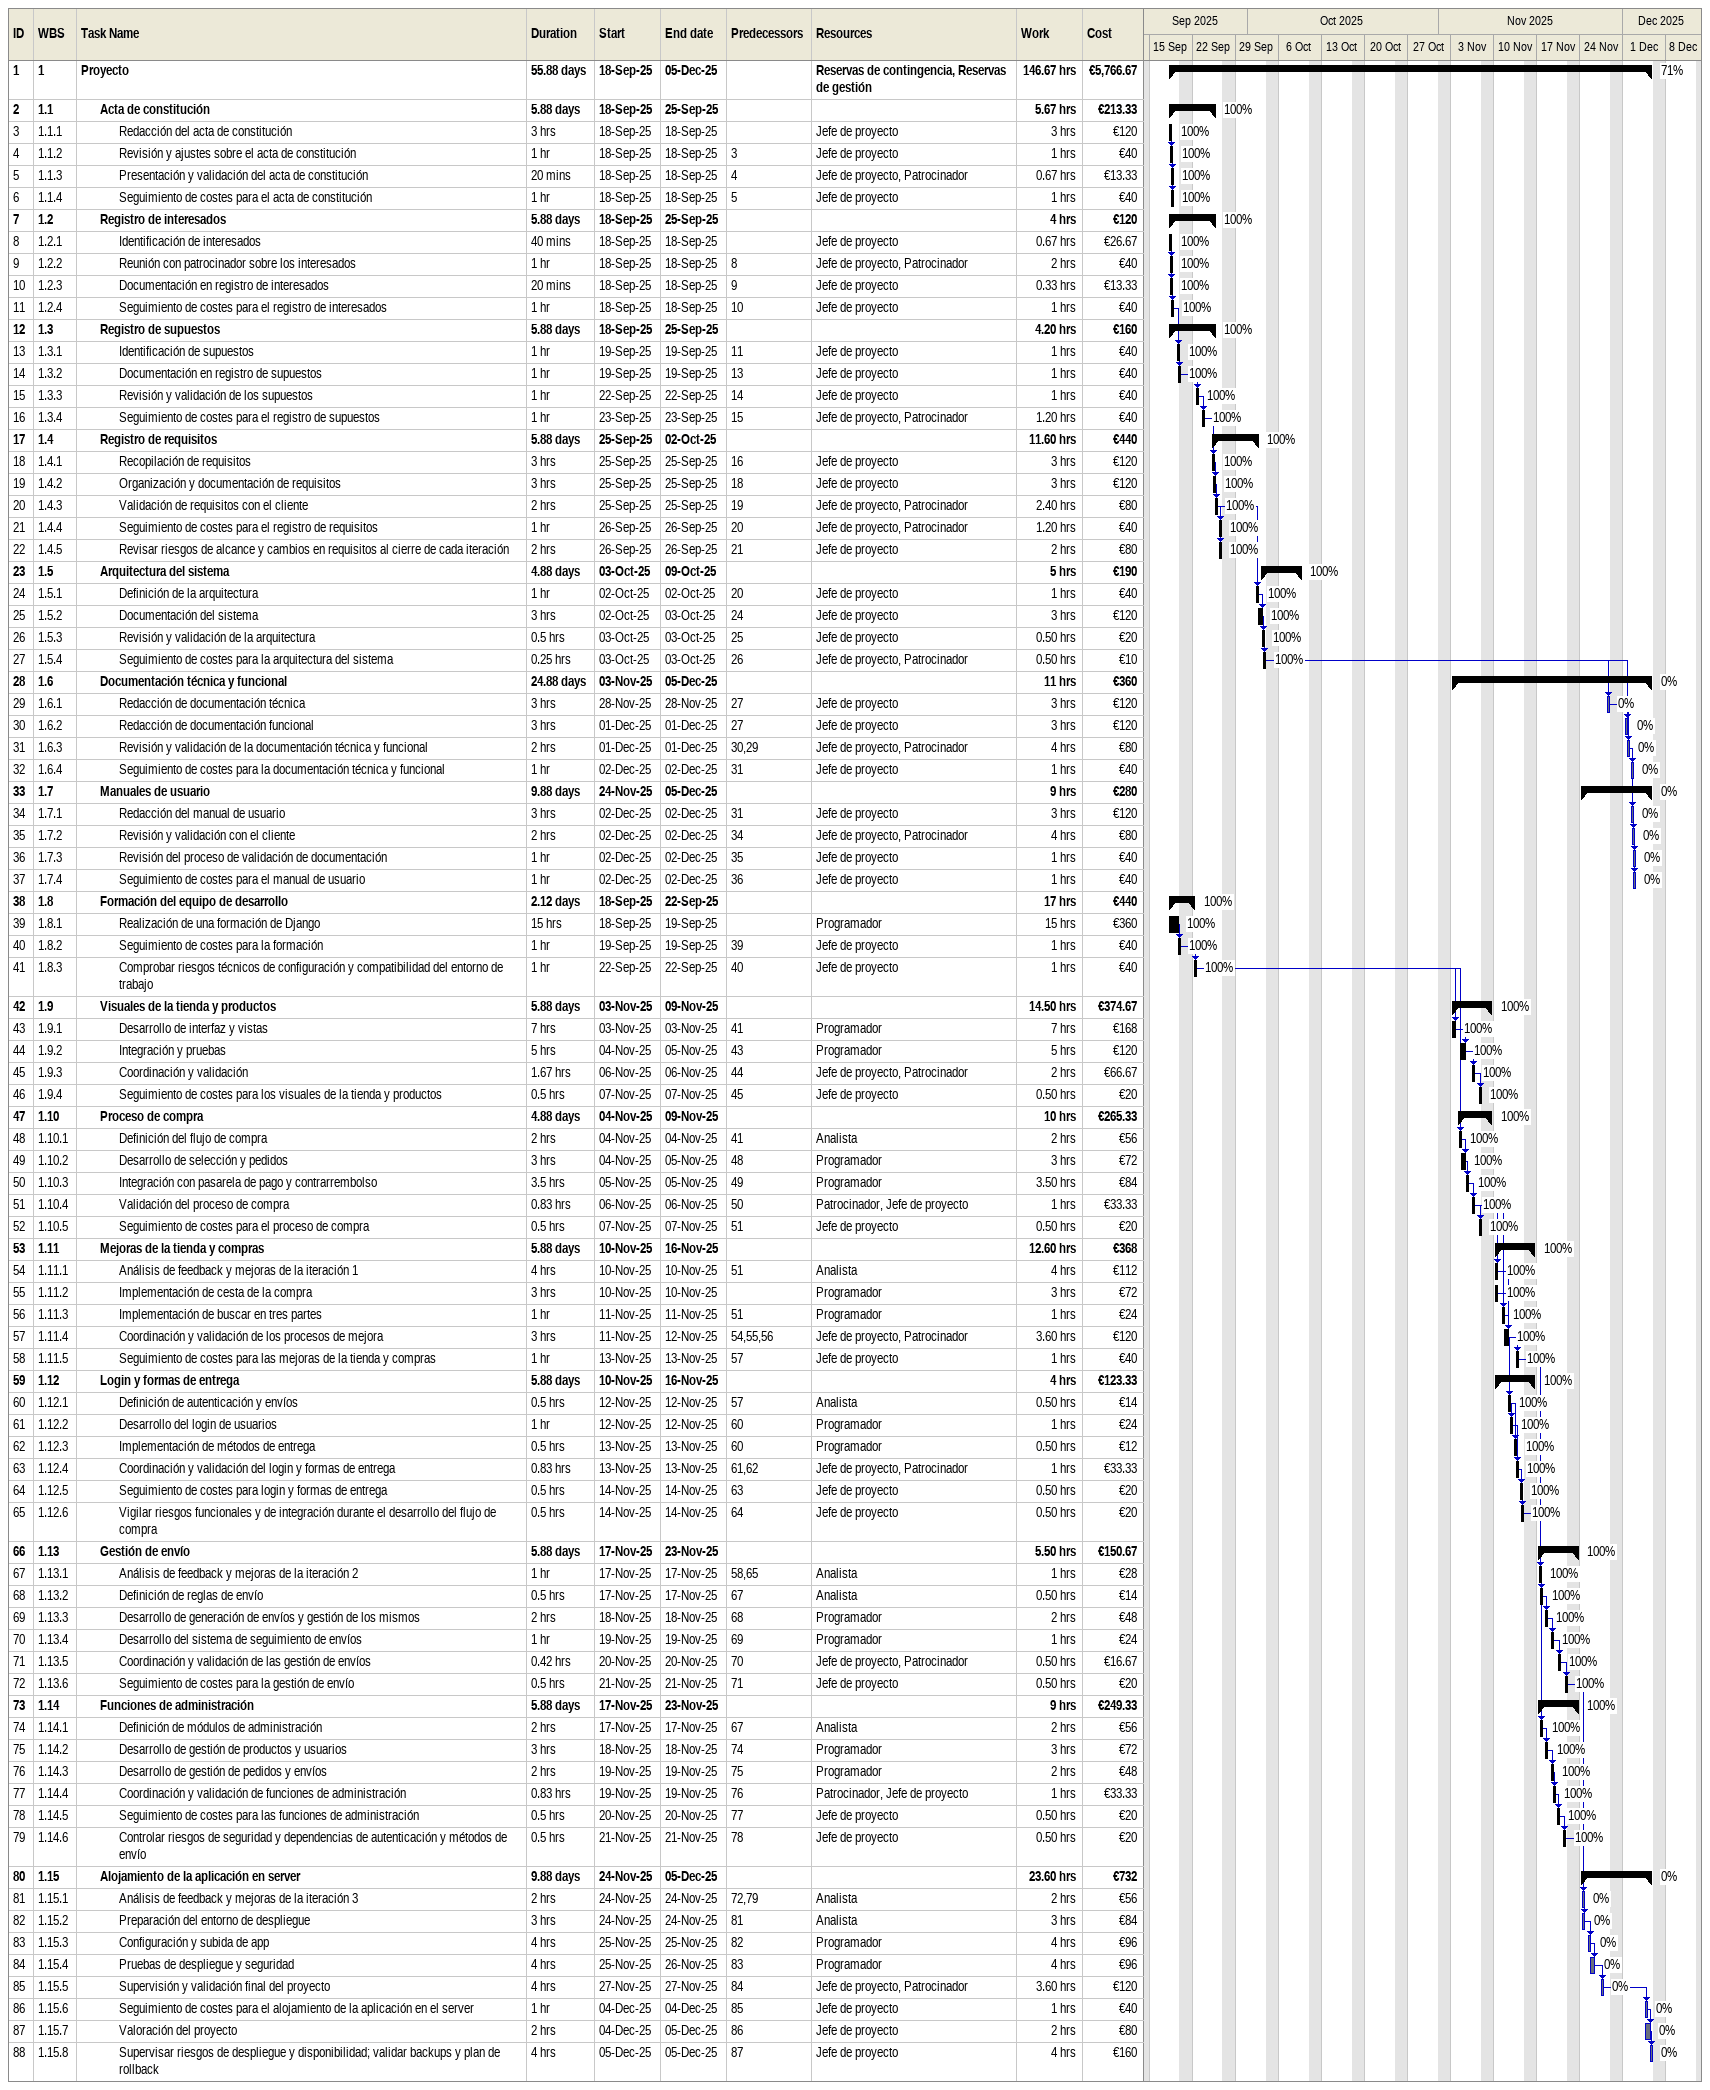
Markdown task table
| ID | WBS | Task | Duration | Start | Finish | Predecessors | Resources | % complete | Work (h) | Cost (€) |
|---|---|---|---|---|---|---|---|---|---|---|
| 1 | 1 | **Proyecto** | 55.88d | 2025-09-18 | 2025-12-05 |  | Reservas de contingencia, Reservas de gestión | 71 | 146.67 | 5766.67 |
| 2 | 1.1 | **Acta de constitución** | 5.88d | 2025-09-18 | 2025-09-25 |  |  | 100 | 5.67 | 213.33 |
| 3 | 1.1.1 | Redacción del acta de constitución | 3h | 2025-09-18 | 2025-09-18 |  | Jefe de proyecto | 100 | 3 | 120 |
| 4 | 1.1.2 | Revisión y ajustes sobre el acta de constitución | 1h | 2025-09-18 | 2025-09-18 | 3 | Jefe de proyecto | 100 | 1 | 40 |
| 5 | 1.1.3 | Presentación y validación del acta de constitución | 20min | 2025-09-18 | 2025-09-18 | 4 | Jefe de proyecto, Patrocinador | 100 | 0.67 | 13.33 |
| 6 | 1.1.4 | Seguimiento de costes para el acta de constitución | 1h | 2025-09-18 | 2025-09-18 | 5 | Jefe de proyecto | 100 | 1 | 40 |
| 7 | 1.2 | **Registro de interesados** | 5.88d | 2025-09-18 | 2025-09-25 |  |  | 100 | 4 | 120 |
| 8 | 1.2.1 | Identificación de interesados | 40min | 2025-09-18 | 2025-09-18 |  | Jefe de proyecto | 100 | 0.67 | 26.67 |
| 9 | 1.2.2 | Reunión con patrocinador sobre los interesados | 1h | 2025-09-18 | 2025-09-18 | 8 | Jefe de proyecto, Patrocinador | 100 | 2 | 40 |
| 10 | 1.2.3 | Documentación en registro de interesados | 20min | 2025-09-18 | 2025-09-18 | 9 | Jefe de proyecto | 100 | 0.33 | 13.33 |
| 11 | 1.2.4 | Seguimiento de costes para el registro de interesados | 1h | 2025-09-18 | 2025-09-18 | 10 | Jefe de proyecto | 100 | 1 | 40 |
| 12 | 1.3 | **Registro de supuestos** | 5.88d | 2025-09-18 | 2025-09-25 |  |  | 100 | 4.20 | 160 |
| 13 | 1.3.1 | Identificación de supuestos | 1h | 2025-09-19 | 2025-09-19 | 11 | Jefe de proyecto | 100 | 1 | 40 |
| 14 | 1.3.2 | Documentación en registro de supuestos | 1h | 2025-09-19 | 2025-09-19 | 13 | Jefe de proyecto | 100 | 1 | 40 |
| 15 | 1.3.3 | Revisión y validación de los supuestos | 1h | 2025-09-22 | 2025-09-22 | 14 | Jefe de proyecto | 100 | 1 | 40 |
| 16 | 1.3.4 | Seguimiento de costes para el registro de supuestos | 1h | 2025-09-23 | 2025-09-23 | 15 | Jefe de proyecto, Patrocinador | 100 | 1.20 | 40 |
| 17 | 1.4 | **Registro de requisitos** | 5.88d | 2025-09-25 | 2025-10-02 |  |  | 100 | 11.60 | 440 |
| 18 | 1.4.1 | Recopilación de requisitos | 3h | 2025-09-25 | 2025-09-25 | 16 | Jefe de proyecto | 100 | 3 | 120 |
| 19 | 1.4.2 | Organización y documentación de requisitos | 3h | 2025-09-25 | 2025-09-25 | 18 | Jefe de proyecto | 100 | 3 | 120 |
| 20 | 1.4.3 | Validación de requisitos con el cliente | 2h | 2025-09-25 | 2025-09-25 | 19 | Jefe de proyecto, Patrocinador | 100 | 2.40 | 80 |
| 21 | 1.4.4 | Seguimiento de costes para el registro de requisitos | 1h | 2025-09-26 | 2025-09-26 | 20 | Jefe de proyecto, Patrocinador | 100 | 1.20 | 40 |
| 22 | 1.4.5 | Revisar riesgos de alcance y cambios en requisitos al cierre de cada iteración | 2h | 2025-09-26 | 2025-09-26 | 21 | Jefe de proyecto | 100 | 2 | 80 |
| 23 | 1.5 | **Arquitectura del sistema** | 4.88d | 2025-10-03 | 2025-10-09 |  |  | 100 | 5 | 190 |
| 24 | 1.5.1 | Definición de la arquitectura | 1h | 2025-10-02 | 2025-10-02 | 20 | Jefe de proyecto | 100 | 1 | 40 |
| 25 | 1.5.2 | Documentación del sistema | 3h | 2025-10-02 | 2025-10-03 | 24 | Jefe de proyecto | 100 | 3 | 120 |
| 26 | 1.5.3 | Revisión y validación de la arquitectura | 0.5h | 2025-10-03 | 2025-10-03 | 25 | Jefe de proyecto | 100 | 0.50 | 20 |
| 27 | 1.5.4 | Seguimiento de costes para la arquitectura del sistema | 0.25h | 2025-10-03 | 2025-10-03 | 26 | Jefe de proyecto, Patrocinador | 100 | 0.50 | 10 |
| 28 | 1.6 | **Documentación técnica y funcional** | 24.88d | 2025-11-03 | 2025-12-05 |  |  | 0 | 11 | 360 |
| 29 | 1.6.1 | Redacción de documentación técnica | 3h | 2025-11-28 | 2025-11-28 | 27 | Jefe de proyecto | 0 | 3 | 120 |
| 30 | 1.6.2 | Redacción de documentación funcional | 3h | 2025-12-01 | 2025-12-01 | 27 | Jefe de proyecto | 0 | 3 | 120 |
| 31 | 1.6.3 | Revisión y validación de la documentación técnica y funcional | 2h | 2025-12-01 | 2025-12-01 | 30, 29 | Jefe de proyecto, Patrocinador | 0 | 4 | 80 |
| 32 | 1.6.4 | Seguimiento de costes para la documentación técnica y funcional | 1h | 2025-12-02 | 2025-12-02 | 31 | Jefe de proyecto | 0 | 1 | 40 |
| 33 | 1.7 | **Manuales de usuario** | 9.88d | 2025-11-24 | 2025-12-05 |  |  | 0 | 9 | 280 |
| 34 | 1.7.1 | Redacción del manual de usuario | 3h | 2025-12-02 | 2025-12-02 | 31 | Jefe de proyecto | 0 | 3 | 120 |
| 35 | 1.7.2 | Revisión y validación con el cliente | 2h | 2025-12-02 | 2025-12-02 | 34 | Jefe de proyecto, Patrocinador | 0 | 4 | 80 |
| 36 | 1.7.3 | Revisión del proceso de validación de documentación | 1h | 2025-12-02 | 2025-12-02 | 35 | Jefe de proyecto | 0 | 1 | 40 |
| 37 | 1.7.4 | Seguimiento de costes para el manual de usuario | 1h | 2025-12-02 | 2025-12-02 | 36 | Jefe de proyecto | 0 | 1 | 40 |
| 38 | 1.8 | **Formación del equipo de desarrollo** | 2.12d | 2025-09-18 | 2025-09-22 |  |  | 100 | 17 | 440 |
| 39 | 1.8.1 | Realización de una formación de Django | 15h | 2025-09-18 | 2025-09-19 |  | Programador | 100 | 15 | 360 |
| 40 | 1.8.2 | Seguimiento de costes para la formación | 1h | 2025-09-19 | 2025-09-19 | 39 | Jefe de proyecto | 100 | 1 | 40 |
| 41 | 1.8.3 | Comprobar riesgos técnicos de configuración y compatibilidad del entorno de trabajo | 1h | 2025-09-22 | 2025-09-22 | 40 | Jefe de proyecto | 100 | 1 | 40 |
| 42 | 1.9 | **Visuales de la tienda y productos** | 5.88d | 2025-11-03 | 2025-11-09 |  |  | 100 | 14.50 | 374.67 |
| 43 | 1.9.1 | Desarrollo de interfaz y vistas | 7h | 2025-11-03 | 2025-11-03 | 41 | Programador | 100 | 7 | 168 |
| 44 | 1.9.2 | Integración y pruebas | 5h | 2025-11-04 | 2025-11-05 | 43 | Programador | 100 | 5 | 120 |
| 45 | 1.9.3 | Coordinación y validación | 1.67h | 2025-11-06 | 2025-11-06 | 44 | Jefe de proyecto, Patrocinador | 100 | 2 | 66.67 |
| 46 | 1.9.4 | Seguimiento de costes para los visuales de la tienda y productos | 0.5h | 2025-11-07 | 2025-11-07 | 45 | Jefe de proyecto | 100 | 0.50 | 20 |
| 47 | 1.10 | **Proceso de compra** | 4.88d | 2025-11-04 | 2025-11-09 |  |  | 100 | 10 | 265.33 |
| 48 | 1.10.1 | Definición del flujo de compra | 2h | 2025-11-04 | 2025-11-04 | 41 | Analista | 100 | 2 | 56 |
| 49 | 1.10.2 | Desarrollo de selección y pedidos | 3h | 2025-11-04 | 2025-11-05 | 48 | Programador | 100 | 3 | 72 |
| 50 | 1.10.3 | Integración con pasarela de pago y contrarrembolso | 3.5h | 2025-11-05 | 2025-11-05 | 49 | Programador | 100 | 3.50 | 84 |
| 51 | 1.10.4 | Validación del proceso de compra | 0.83h | 2025-11-06 | 2025-11-06 | 50 | Patrocinador, Jefe de proyecto | 100 | 1 | 33.33 |
| 52 | 1.10.5 | Seguimiento de costes para el proceso de compra | 0.5h | 2025-11-07 | 2025-11-07 | 51 | Jefe de proyecto | 100 | 0.50 | 20 |
| 53 | 1.11 | **Mejoras de la tienda y compras** | 5.88d | 2025-11-10 | 2025-11-16 |  |  | 100 | 12.60 | 368 |
| 54 | 1.11.1 | Análisis de feedback y mejoras de la iteración 1 | 4h | 2025-11-10 | 2025-11-10 | 51 | Analista | 100 | 4 | 112 |
| 55 | 1.11.2 | Implementación de cesta de la compra | 3h | 2025-11-10 | 2025-11-10 |  | Programador | 100 | 3 | 72 |
| 56 | 1.11.3 | Implementación de buscar en tres partes | 1h | 2025-11-11 | 2025-11-11 | 51 | Programador | 100 | 1 | 24 |
| 57 | 1.11.4 | Coordinación y validación de los procesos de mejora | 3h | 2025-11-11 | 2025-11-12 | 54, 55, 56 | Jefe de proyecto, Patrocinador | 100 | 3.60 | 120 |
| 58 | 1.11.5 | Seguimiento de costes para las mejoras de la tienda y compras | 1h | 2025-11-13 | 2025-11-13 | 57 | Jefe de proyecto | 100 | 1 | 40 |
| 59 | 1.12 | **Login y formas de entrega** | 5.88d | 2025-11-10 | 2025-11-16 |  |  | 100 | 4 | 123.33 |
| 60 | 1.12.1 | Definición de autenticación y envíos | 0.5h | 2025-11-12 | 2025-11-12 | 57 | Analista | 100 | 0.50 | 14 |
| 61 | 1.12.2 | Desarrollo del login de usuarios | 1h | 2025-11-12 | 2025-11-12 | 60 | Programador | 100 | 1 | 24 |
| 62 | 1.12.3 | Implementación de métodos de entrega | 0.5h | 2025-11-13 | 2025-11-13 | 60 | Programador | 100 | 0.50 | 12 |
| 63 | 1.12.4 | Coordinación y validación del login y formas de entrega | 0.83h | 2025-11-13 | 2025-11-13 | 61, 62 | Jefe de proyecto, Patrocinador | 100 | 1 | 33.33 |
| 64 | 1.12.5 | Seguimiento de costes para login y formas de entrega | 0.5h | 2025-11-14 | 2025-11-14 | 63 | Jefe de proyecto | 100 | 0.50 | 20 |
| 65 | 1.12.6 | Vigilar riesgos funcionales y de integración durante el desarrollo del flujo de compra | 0.5h | 2025-11-14 | 2025-11-14 | 64 | Jefe de proyecto | 100 | 0.50 | 20 |
| 66 | 1.13 | **Gestión de envío** | 5.88d | 2025-11-17 | 2025-11-23 |  |  | 100 | 5.50 | 150.67 |
| 67 | 1.13.1 | Análisis de feedback y mejoras de la iteración 2 | 1h | 2025-11-17 | 2025-11-17 | 58, 65 | Analista | 100 | 1 | 28 |
| 68 | 1.13.2 | Definición de reglas de envío | 0.5h | 2025-11-17 | 2025-11-17 | 67 | Analista | 100 | 0.50 | 14 |
| 69 | 1.13.3 | Desarrollo de generación de envíos y gestión de los mismos | 2h | 2025-11-18 | 2025-11-18 | 68 | Programador | 100 | 2 | 48 |
| 70 | 1.13.4 | Desarrollo del sistema de seguimiento de envíos | 1h | 2025-11-19 | 2025-11-19 | 69 | Programador | 100 | 1 | 24 |
| 71 | 1.13.5 | Coordinación y validación de las gestión de envíos | 0.42h | 2025-11-20 | 2025-11-20 | 70 | Jefe de proyecto, Patrocinador | 100 | 0.50 | 16.67 |
| 72 | 1.13.6 | Seguimiento de costes para la gestión de envío | 0.5h | 2025-11-21 | 2025-11-21 | 71 | Jefe de proyecto | 100 | 0.50 | 20 |
| 73 | 1.14 | **Funciones de administración** | 5.88d | 2025-11-17 | 2025-11-23 |  |  | 100 | 9 | 249.33 |
| 74 | 1.14.1 | Definición de módulos de administración | 2h | 2025-11-17 | 2025-11-17 | 67 | Analista | 100 | 2 | 56 |
| 75 | 1.14.2 | Desarrollo de gestión de productos y usuarios | 3h | 2025-11-18 | 2025-11-18 | 74 | Programador | 100 | 3 | 72 |
| 76 | 1.14.3 | Desarrollo de gestión de pedidos y envíos | 2h | 2025-11-19 | 2025-11-19 | 75 | Programador | 100 | 2 | 48 |
| 77 | 1.14.4 | Coordinación y validación de funciones de administración | 0.83h | 2025-11-19 | 2025-11-19 | 76 | Patrocinador, Jefe de proyecto | 100 | 1 | 33.33 |
| 78 | 1.14.5 | Seguimiento de costes para las funciones de administración | 0.5h | 2025-11-20 | 2025-11-20 | 77 | Jefe de proyecto | 100 | 0.50 | 20 |
| 79 | 1.14.6 | Controlar riesgos de seguridad y dependencias de autenticación y métodos de envío | 0.5h | 2025-11-21 | 2025-11-21 | 78 | Jefe de proyecto | 100 | 0.50 | 20 |
| 80 | 1.15 | **Alojamiento de la aplicación en server** | 9.88d | 2025-11-24 | 2025-12-05 |  |  | 0 | 23.60 | 732 |
| 81 | 1.15.1 | Análisis de feedback y mejoras de la iteración 3 | 2h | 2025-11-24 | 2025-11-24 | 72, 79 | Analista | 0 | 2 | 56 |
| 82 | 1.15.2 | Preparación del entorno de despliegue | 3h | 2025-11-24 | 2025-11-24 | 81 | Analista | 0 | 3 | 84 |
| 83 | 1.15.3 | Configuración y subida de app | 4h | 2025-11-25 | 2025-11-25 | 82 | Programador | 0 | 4 | 96 |
| 84 | 1.15.4 | Pruebas de despliegue y seguridad | 4h | 2025-11-25 | 2025-11-26 | 83 | Programador | 0 | 4 | 96 |
| 85 | 1.15.5 | Supervisión y validación final del proyecto | 4h | 2025-11-27 | 2025-11-27 | 84 | Jefe de proyecto, Patrocinador | 0 | 3.60 | 120 |
| 86 | 1.15.6 | Seguimiento de costes para el alojamiento de la aplicación en el server | 1h | 2025-12-04 | 2025-12-04 | 85 | Jefe de proyecto | 0 | 1 | 40 |
| 87 | 1.15.7 | Valoración del proyecto | 2h | 2025-12-04 | 2025-12-05 | 86 | Jefe de proyecto | 0 | 2 | 80 |
| 88 | 1.15.8 | Supervisar riesgos de despliegue y disponibilidad; validar backups y plan de rollback | 4h | 2025-12-05 | 2025-12-05 | 87 | Jefe de proyecto | 0 | 4 | 160 |
